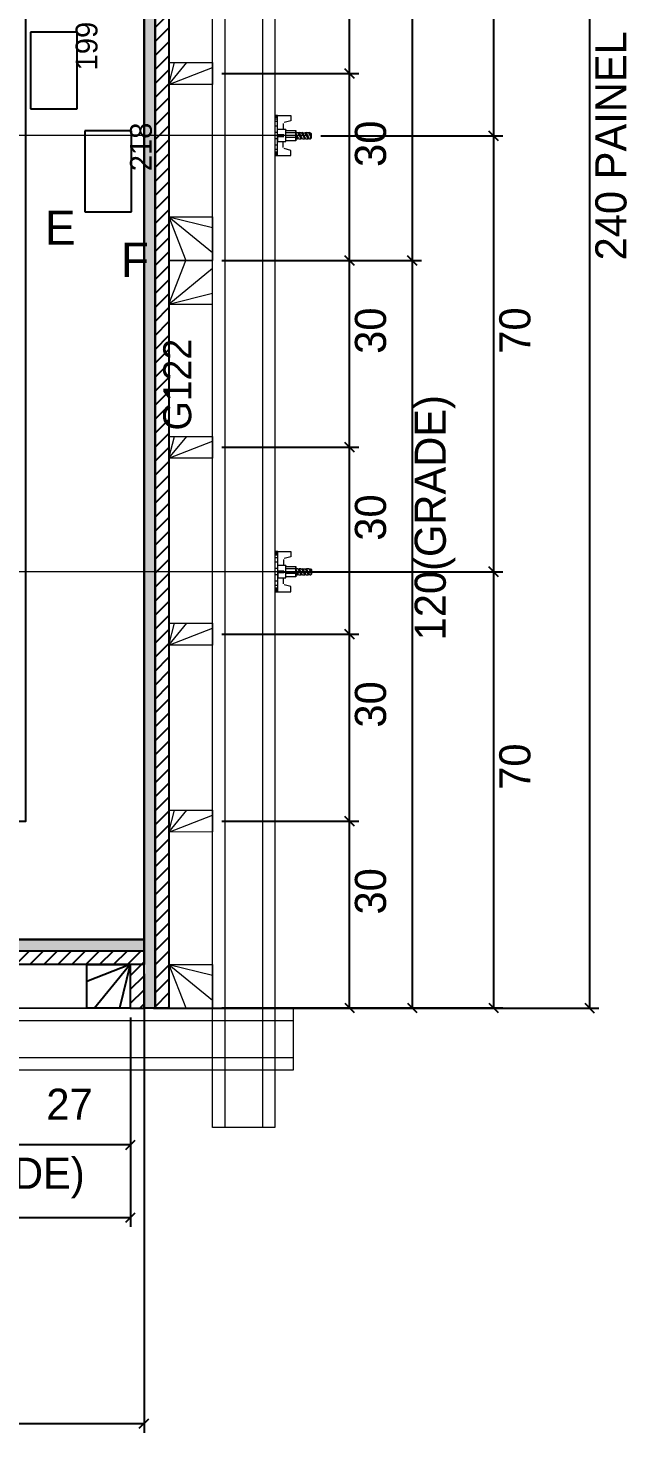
# Model space of a CAD drawing. Header units: metres. Extents: x 15022 to 19042, y 471 to 1202.
# Drawn here: x 15361.5 to 15553.8, y 470.5 to 921.5 of the extents above; entities that cross this region are included whole.
import ezdxf

# ---------------------------------------------------------------- set-up
doc = ezdxf.new("R2010")
doc.units = ezdxf.units.M
for name, color, linetype in [('CHAPA', 7, 'Continuous'), ('CONCRETO', 7, 'Continuous'), ('COTA', 7, 'Continuous'), ('Hachura', 7, 'Continuous'), ('Madeira', 7, 'Continuous'), ('MEIO_PONT', 7, 'Continuous'), ('Perfil Metálico', 7, 'Continuous'), ('SARRAFO', 7, 'Continuous'), ('TEXTO_GERAL', 7, 'Continuous')]:
    doc.layers.add(name, color=color, linetype=linetype)

msp = doc.modelspace()

# ---------------------------------------------------------------- hatches: boundary and pattern name
at = {"layer": 'Hachura'}
h = msp.add_hatch(color=7, dxfattribs=at)
h.dxf.hatch_style = 1
h.paths.add_polyline_path([(15402.33, 606.94), (15398.73, 606.94), (15398.73, 1086.94), (15402.33, 1086.94), (15402.33, 606.94)])
h = msp.add_hatch(dxfattribs=at)
h.set_pattern_fill('ANSI31')
h.paths.add_polyline_path([(15402.33, 1086.94), (15406.73, 1086.94), (15406.73, 606.94), (15402.33, 606.94), (15402.33, 1086.94)])
h = msp.add_hatch(color=7, dxfattribs=at)
h.dxf.hatch_style = 1
h.paths.add_polyline_path([(15398.73, 628.94), (15046.73, 628.94), (15046.73, 625.34), (15398.73, 625.34), (15398.73, 628.94)])
h = msp.add_hatch(dxfattribs=at)
h.set_pattern_fill('ANSI31')
h.paths.add_polyline_path([(15398.73, 625.34), (15398.73, 620.94), (15046.73, 620.94), (15046.73, 625.34), (15398.73, 625.34)])
h = msp.add_hatch(dxfattribs=at)
h.set_pattern_fill('ANSI31')
h.paths.add_polyline_path([(15398.73, 606.94), (15394.33, 606.94), (15394.33, 620.93), (15398.73, 620.93), (15398.73, 606.94)])

# ---------------------------------------------------------------- linework, layer by layer
at = {"layer": 'CHAPA', "color": 1, "lineweight": 25}
for p, q in [((15398.73, 628.94), (15398.73, 620.94)), ((15398.73, 620.94), (15394.95, 620.94))]:
    msp.add_line(p, q, dxfattribs=at)
for points in [[(15402.33, 606.94), (15398.73, 606.94), (15398.73, 1086.94), (15402.33, 1086.94)], [(15398.73, 628.94), (15046.73, 628.94), (15046.73, 625.34), (15398.73, 625.34)]]:
    msp.add_lwpolyline(points, close=True, dxfattribs=at)
at = {"layer": 'CONCRETO', "color": 2, "lineweight": 25}
msp.add_lwpolyline([(15068.73, 628.94), (15068.73, 666.94), (15360.73, 666.94), (15360.73, 1064.94), (15398.73, 1064.94), (15398.73, 628.94)], close=True, dxfattribs=at)
at = {"layer": 'COTA', "color": 241, "lineweight": 25}
for p, q in [((15484.86, 1086.95), (15484.86, 846.96)), ((15541.75, 1086.94), (15541.75, 606.94)), ((15510.9, 1006.93), (15510.9, 886.96)), ((15464.66, 906.96), (15464.66, 966.96)), ((15423.73, 906.96), (15467.66, 906.96)), ((15423.73, 906.96), (15467.66, 906.96)), ((15464.66, 846.96), (15464.66, 906.96)), ((15455.53, 886.96), (15513.9, 886.96)), ((15455.53, 886.96), (15513.9, 886.96)), ((15510.9, 886.96), (15510.9, 747.02)), ((15423.71, 846.95), (15487.86, 846.95)), ((15423.73, 846.95), (15467.66, 846.95)), ((15423.74, 846.96), (15467.66, 846.96)), ((15423.74, 846.96), (15487.86, 846.96)), ((15464.66, 786.96), (15464.66, 846.95)), ((15484.86, 846.95), (15484.86, 606.96)), ((15423.73, 786.96), (15467.66, 786.96)), ((15423.73, 786.96), (15467.66, 786.96)), ((15464.66, 726.96), (15464.66, 786.96)), ((15443.76, 747.02), (15513.9, 747.02)), ((15443.76, 747.02), (15513.9, 747.02)), ((15510.9, 747.02), (15510.9, 606.96)), ((15423.73, 726.96), (15467.66, 726.96)), ((15423.73, 726.96), (15467.66, 726.96)), ((15464.66, 666.96), (15464.66, 726.96)), ((15423.73, 666.96), (15467.66, 666.96)), ((15423.73, 666.96), (15467.66, 666.96)), ((15464.66, 606.96), (15464.66, 666.96)), ((15398.72, 617.94), (15398.72, 470.53)), ((15401.73, 606.94), (15544.75, 606.94)), ((15423.72, 606.96), (15513.9, 606.96)), ((15423.74, 606.96), (15467.66, 606.96)), ((15423.74, 606.96), (15487.86, 606.96)), ((15394.35, 603.89), (15394.35, 559.97)), ((15394.35, 603.89), (15394.35, 536.67)), ((15394.35, 562.97), (15340.35, 562.97)), ((15234.35, 539.67), (15394.35, 539.67)), ((15046.73, 473.53), (15398.72, 473.53))]:
    msp.add_line(p, q, dxfattribs=at)
at = {"layer": 'COTA', "color": 180, "lineweight": 25}
for p, q in [((15377.27, 920.27), (15362.27, 920.27)), ((15362.27, 920.27), (15362.27, 895.6)), ((15377.27, 895.6), (15377.27, 920.27)), ((15362.27, 895.6), (15377.27, 895.6)), ((15394.73, 888.57), (15379.73, 888.57)), ((15379.73, 888.57), (15379.73, 862.57)), ((15394.73, 862.57), (15394.73, 888.57)), ((15379.73, 862.57), (15394.73, 862.57))]:
    msp.add_line(p, q, dxfattribs=at)
at = {"layer": 'COTA', "color": 0, "lineweight": 25}
for p, q in [((15466.16, 905.46), (15463.16, 908.46)), ((15463.16, 908.46), (15466.16, 905.46)), ((15509.4, 888.46), (15512.4, 885.46)), ((15512.4, 885.46), (15509.4, 888.46)), ((15463.16, 848.46), (15466.16, 845.46)), ((15466.16, 845.45), (15463.16, 848.45)), ((15483.36, 848.46), (15486.36, 845.46)), ((15486.36, 845.45), (15483.36, 848.45)), ((15466.16, 785.46), (15463.16, 788.46)), ((15463.16, 788.46), (15466.16, 785.46)), ((15509.4, 748.52), (15512.4, 745.52)), ((15512.4, 745.52), (15509.4, 748.52)), ((15466.16, 725.46), (15463.16, 728.46)), ((15463.16, 728.46), (15466.16, 725.46)), ((15466.16, 665.46), (15463.16, 668.46)), ((15463.16, 668.46), (15466.16, 665.46)), ((15463.16, 608.46), (15466.16, 605.46)), ((15483.36, 608.46), (15486.36, 605.46)), ((15509.4, 608.46), (15512.4, 605.46)), ((15540.25, 608.44), (15543.25, 605.44)), ((15392.85, 561.47), (15395.85, 564.47)), ((15392.85, 538.17), (15395.85, 541.17)), ((15397.22, 472.03), (15400.22, 475.03))]:
    msp.add_line(p, q, dxfattribs=at)
at = {"layer": 'Hachura', "color": 0, "lineweight": 9}
for p, q in [((15440.73, 893.48), (15440.73, 880.58)), ((15441.64, 893.48), (15440.73, 893.48)), ((15441.66, 893.34), (15440.73, 893.34)), ((15441.66, 893.13), (15440.73, 893.13)), ((15441.64, 880.58), (15441.64, 893.48)), ((15441.64, 893.48), (15445.89, 893.48)), ((15445.89, 893.48), (15445.89, 891.8)), ((15441.66, 892.79), (15440.73, 892.79)), ((15440.73, 892.52), (15440.73, 884.71)), ((15441.66, 892.33), (15440.73, 892.33)), ((15441.66, 891.49), (15440.73, 891.49)), ((15441.66, 890.05), (15440.73, 890.05)), ((15444.22, 888.96), (15441.64, 888.96)), ((15443.44, 890.91), (15443.44, 888.96)), ((15445.89, 891.8), (15443.68, 891.22)), ((15444.22, 885.09), (15444.22, 888.96)), ((15444.22, 888.96), (15444.22, 888.7)), ((15444.22, 888.96), (15444.22, 888.7)), ((15444.22, 888.7), (15447.44, 888.7)), ((15447.37, 888.7), (15447.37, 885.35)), ((15447.44, 888.7), (15447.44, 885.35)), ((15441.64, 887.02), (15440.73, 887.02)), ((15441.66, 883.99), (15440.73, 883.99)), ((15440.88, 886.07), (15441.32, 886.07)), ((15441.51, 888), (15441.08, 888)), ((15441.32, 886.07), (15441.53, 886.07)), ((15443.64, 887.23), (15441.64, 887.23)), ((15441.64, 887.03), (15441.64, 885.09)), ((15441.64, 886.71), (15443.64, 886.71)), ((15441.64, 885.74), (15441.64, 886.38)), ((15441.64, 880.58), (15441.64, 885.74)), ((15441.64, 885.09), (15444.22, 885.09)), ((15443.44, 883.15), (15443.44, 885.09)), ((15447.44, 887.93), (15444.22, 887.93)), ((15447.44, 886.38), (15444.22, 886.38)), ((15447.44, 885.35), (15444.22, 885.35)), ((15448.09, 887.93), (15447.44, 887.93)), ((15448.41, 885.99), (15447.44, 887.93)), ((15447.44, 887.16), (15448.07, 885.89)), ((15447.44, 886.9), (15447.89, 885.99)), ((15447.44, 885.99), (15447.89, 885.99)), ((15448.09, 887.93), (15449.05, 885.99)), ((15448.17, 888.03), (15449.24, 885.89)), ((15449.48, 885.92), (15448.39, 888.09)), ((15448.41, 885.99), (15449.05, 885.99)), ((15449.03, 887.93), (15448.6, 887.93)), ((15449.57, 885.99), (15448.6, 887.93)), ((15449.03, 887.93), (15449.25, 887.93)), ((15449.25, 887.93), (15450.21, 885.99)), ((15449.33, 888.03), (15450.4, 885.89)), ((15450.64, 885.92), (15449.55, 888.09)), ((15449.57, 885.99), (15450.21, 885.99)), ((15449.76, 887.93), (15450.41, 887.93)), ((15450.73, 885.99), (15449.76, 887.93)), ((15450, 885.99), (15450.21, 885.99)), ((15450.41, 887.93), (15451.38, 885.99)), ((15450.49, 888.03), (15451.56, 885.89)), ((15451.8, 885.92), (15450.72, 888.09)), ((15450.73, 885.99), (15451.38, 885.99)), ((15451.89, 885.99), (15450.92, 887.93)), ((15451.57, 887.93), (15450.92, 887.93)), ((15451.89, 885.99), (15450.92, 887.93)), ((15451.57, 887.93), (15452.21, 886.64)), ((15451.65, 888.03), (15452.21, 886.9)), ((15452.21, 887.41), (15451.88, 888.09)), ((15451.89, 885.99), (15452.21, 885.99)), ((15452.21, 887.67), (15452.08, 887.93)), ((15452.21, 887.93), (15452.53, 887.61)), ((15452.21, 887.93), (15452.21, 885.99)), ((15452.21, 885.99), (15452.53, 886.32)), ((15452.53, 886.32), (15452.53, 887.61)), ((15441.66, 882.57), (15440.73, 882.57)), ((15441.66, 881.73), (15440.73, 881.73)), ((15441.66, 881.27), (15440.73, 881.27)), ((15441.66, 880.93), (15440.73, 880.93)), ((15441.66, 880.72), (15440.73, 880.72)), ((15440.73, 880.58), (15445.87, 880.58)), ((15445.89, 882.25), (15443.68, 882.84)), ((15445.89, 880.58), (15445.89, 882.25)), ((15441.68, 753.34), (15440.75, 753.34)), ((15440.76, 753.48), (15440.76, 740.58)), ((15441.66, 753.48), (15440.76, 753.48)), ((15441.66, 740.58), (15441.66, 753.48)), ((15441.66, 753.48), (15445.92, 753.48)), ((15445.92, 753.48), (15445.92, 751.8)), ((15441.68, 753.13), (15440.75, 753.13)), ((15441.68, 752.79), (15440.75, 752.79)), ((15441.68, 752.33), (15440.75, 752.33)), ((15441.68, 751.49), (15440.75, 751.49)), ((15440.76, 752.52), (15440.76, 744.71)), ((15441.68, 750.05), (15440.76, 750.05)), ((15444.24, 748.96), (15441.66, 748.96)), ((15443.47, 750.91), (15443.47, 748.96)), ((15445.92, 751.8), (15443.71, 751.22)), ((15444.24, 745.09), (15444.24, 748.96)), ((15444.24, 748.96), (15444.24, 748.7)), ((15444.24, 748.96), (15444.24, 748.7)), ((15444.24, 748.7), (15447.47, 748.7)), ((15447.4, 748.7), (15447.4, 745.35)), ((15447.47, 748.7), (15447.47, 745.35)), ((15441.66, 747.02), (15440.76, 747.02)), ((15440.91, 746.07), (15441.34, 746.07)), ((15441.54, 748), (15441.1, 748)), ((15441.34, 746.07), (15441.56, 746.07)), ((15443.66, 747.23), (15441.66, 747.23)), ((15441.66, 747.03), (15441.66, 745.09)), ((15441.66, 746.71), (15443.66, 746.71)), ((15441.66, 745.74), (15441.66, 746.38)), ((15441.66, 740.58), (15441.66, 745.74)), ((15441.66, 745.09), (15444.24, 745.09)), ((15443.47, 743.15), (15443.47, 745.09)), ((15447.47, 747.93), (15444.24, 747.93)), ((15447.47, 746.38), (15444.24, 746.38)), ((15447.47, 745.35), (15444.24, 745.35)), ((15448.11, 747.93), (15447.47, 747.93)), ((15448.44, 745.99), (15447.47, 747.93)), ((15447.47, 747.16), (15448.1, 745.89)), ((15447.47, 746.9), (15447.92, 745.99)), ((15447.47, 745.99), (15447.92, 745.99)), ((15448.11, 747.93), (15449.08, 745.99)), ((15448.19, 748.03), (15449.26, 745.89)), ((15449.5, 745.92), (15448.42, 748.09)), ((15448.44, 745.99), (15449.08, 745.99)), ((15449.06, 747.93), (15448.63, 747.93)), ((15449.6, 745.99), (15448.63, 747.93)), ((15449.06, 747.93), (15449.27, 747.93)), ((15449.27, 747.93), (15450.24, 745.99)), ((15449.35, 748.03), (15450.42, 745.89)), ((15450.66, 745.92), (15449.58, 748.09)), ((15449.6, 745.99), (15450.24, 745.99)), ((15449.79, 747.93), (15450.43, 747.93)), ((15450.76, 745.99), (15449.79, 747.93)), ((15450.03, 745.99), (15450.24, 745.99)), ((15450.43, 747.93), (15451.4, 745.99)), ((15450.51, 748.03), (15451.58, 745.89)), ((15451.83, 745.92), (15450.74, 748.09)), ((15450.76, 745.99), (15451.4, 745.99)), ((15451.92, 745.99), (15450.95, 747.93)), ((15451.6, 747.93), (15450.95, 747.93)), ((15451.92, 745.99), (15450.95, 747.93)), ((15451.6, 747.93), (15452.24, 746.64)), ((15451.67, 748.03), (15452.24, 746.9)), ((15452.24, 747.41), (15451.9, 748.09)), ((15451.92, 745.99), (15452.24, 745.99)), ((15452.24, 747.67), (15452.11, 747.93)), ((15452.24, 747.93), (15452.56, 747.61)), ((15452.24, 747.93), (15452.24, 745.99)), ((15452.24, 745.99), (15452.56, 746.32)), ((15452.56, 746.32), (15452.56, 747.61)), ((15441.68, 743.99), (15440.75, 743.99)), ((15441.68, 742.57), (15440.75, 742.57)), ((15441.68, 741.73), (15440.75, 741.73)), ((15441.68, 741.27), (15440.75, 741.27)), ((15441.68, 740.93), (15440.75, 740.93)), ((15441.68, 740.72), (15440.75, 740.72)), ((15440.76, 740.58), (15445.9, 740.58)), ((15445.92, 742.25), (15443.71, 742.84)), ((15445.92, 740.58), (15445.92, 742.25))]:
    msp.add_line(p, q, dxfattribs=at)
at = {"layer": 'Hachura', "color": 251, "lineweight": 9}
for p, q in [((15451.54, 887.02), (15311.74, 887.01)), ((15451.56, 747.02), (15311.76, 747.01))]:
    msp.add_line(p, q, dxfattribs=at)
at = {"layer": 'Madeira', "color": 126, "lineweight": 18}
for p, q in [((15406.73, 903.44), (15412.48, 910.45)), ((15406.73, 903.44), (15408.46, 910.44)), ((15406.73, 903.44), (15420.72, 908.89)), ((15406.72, 860.94), (15420.73, 849.44)), ((15406.72, 860.94), (15420.73, 857.47)), ((15406.72, 860.94), (15412.16, 846.95)), ((15406.74, 832.94), (15412.15, 846.94)), ((15406.74, 832.94), (15420.73, 844.47)), ((15406.74, 832.94), (15420.74, 836.44)), ((15406.73, 783.44), (15412.48, 790.45)), ((15406.73, 783.44), (15408.46, 790.44)), ((15406.73, 783.44), (15420.72, 788.89)), ((15406.73, 723.44), (15412.48, 730.45)), ((15406.73, 723.44), (15408.46, 730.44)), ((15406.73, 723.44), (15420.72, 728.89)), ((15406.73, 663.44), (15412.48, 670.45)), ((15406.73, 663.44), (15408.46, 670.44)), ((15406.73, 663.44), (15420.72, 668.89)), ((15406.72, 620.94), (15420.73, 609.44)), ((15406.72, 620.94), (15420.73, 617.47)), ((15406.72, 620.94), (15412.16, 606.95))]:
    msp.add_line(p, q, dxfattribs=at)
for points in [[(15406.73, 846.94), (15420.73, 846.96), (15420.73, 1086.95), (15406.73, 1086.94)], [(15406.73, 903.44), (15406.72, 910.44), (15420.72, 910.46), (15420.73, 903.46)], [(15406.72, 860.94), (15420.72, 860.96), (15420.74, 846.96), (15406.74, 846.94)], [(15406.73, 606.94), (15420.73, 606.96), (15420.73, 846.95), (15406.73, 846.94)], [(15406.74, 832.94), (15420.74, 832.95), (15420.73, 846.95), (15406.73, 846.94)], [(15406.73, 783.44), (15406.72, 790.44), (15420.72, 790.46), (15420.73, 783.46)], [(15406.73, 723.44), (15406.72, 730.44), (15420.72, 730.46), (15420.73, 723.46)], [(15406.73, 663.44), (15406.72, 670.44), (15420.72, 670.46), (15420.73, 663.46)], [(15394.33, 620.89), (15394.33, 606.89), (15234.33, 606.89), (15234.33, 620.89)], [(15406.72, 620.94), (15420.72, 620.96), (15420.74, 606.96), (15406.74, 606.94)]]:
    msp.add_lwpolyline(points, close=True, dxfattribs=at)
at = {"layer": 'MEIO_PONT', "color": 93, "lineweight": 25}
for q in [(15380.33, 615.47), (15382.81, 606.89), (15390.84, 606.89)]:
    msp.add_line((15394.33, 620.89), q, dxfattribs=at)
msp.add_lwpolyline([(15394.33, 620.89), (15394.33, 606.89), (15380.33, 606.89), (15380.33, 620.89)], close=True, dxfattribs=at)
at = {"layer": 'Perfil Metálico', "color": 224, "lineweight": 18}
for points in [[(15420.73, 1118.87), (15440.73, 1118.87), (15440.73, 568.61), (15420.73, 568.61)], [(15436.73, 568.61), (15424.73, 568.61), (15424.73, 1118.87), (15436.73, 1118.87)], [(15446.63, 606.94), (15446.63, 586.94), (15022.36, 586.94), (15022.36, 606.94)], [(15022.36, 590.94), (15022.36, 602.94), (15446.63, 602.94), (15446.63, 590.94)]]:
    msp.add_lwpolyline(points, close=True, dxfattribs=at)
at = {"layer": 'SARRAFO', "color": 251, "lineweight": 25}
msp.add_line((15398.73, 620.94), (15046.73, 620.89), dxfattribs=at)
for points in [[(15402.33, 606.94), (15402.33, 1086.94), (15406.73, 1086.94), (15406.73, 606.94)], [(15402.33, 606.94), (15402.33, 1086.94), (15406.73, 1086.94), (15406.73, 606.94)], [(15394.33, 620.94), (15394.33, 606.94), (15398.73, 606.94), (15398.73, 620.94)]]:
    msp.add_lwpolyline(points, close=True, dxfattribs=at)
msp.add_lwpolyline([(15046.73, 620.89), (15046.73, 628.94), (15398.73, 628.94), (15398.73, 620.94)], dxfattribs=at)

# ---------------------------------------------------------------- texts
at = {"layer": 'COTA', "color": 1, "lineweight": 25}
for s, p in [('199', (15383.77, 907.94)), ('218', (15401.23, 875.57))]:
    msp.add_text(s, height=7, rotation=90, dxfattribs=at).set_placement(p)
at = {"layer": 'COTA', "color": 241, "lineweight": 25}
for s, p in [('240 PAINEL', (15553.65, 846.94)), ('30', (15476.44, 876.96)), ('30', (15476.44, 816.95)), ('70', (15522.8, 816.99)), ('120(GRADE)', (15495.64, 724.95)), ('30', (15476.44, 756.96)), ('30', (15476.44, 696.96)), ('70', (15522.8, 676.99)), ('30', (15476.44, 636.96))]:
    msp.add_text(s, height=10, rotation=90, dxfattribs=at).set_placement(p)
for s, p in [('27', (15367.35, 571.04)), ('80(GRADE)', (15308.35, 548.89))]:
    msp.add_text(s, height=10, dxfattribs=at).set_placement(p)
at = {"layer": 'TEXTO_GERAL', "color": 7, "lineweight": 25}
for s, p in [('E', (15366.94, 851.96)), ('F', (15391.33, 841.65))]:
    msp.add_text(s, height=11, dxfattribs=at).set_placement(p)
at = {"layer": 'TEXTO_GERAL', "color": 0, "lineweight": 25}
msp.add_text('G122', height=9, rotation=90, dxfattribs=at).set_placement((15413.9, 792.34))

doc.saveas('drawing.dxf')
